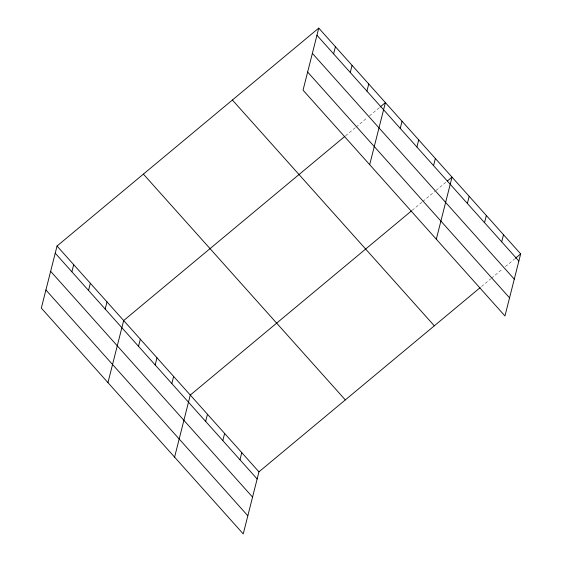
<?xml version="1.0" encoding="UTF-8"?>
<svg xmlns="http://www.w3.org/2000/svg" width="562" height="562" viewBox="0 0 562 562"><rect width="100%" height="100%" fill="white"/><g stroke="black" fill="none" stroke-linecap="round" stroke-linejoin="round"><path stroke-width="0.42" stroke-dasharray="2.81 2.11" d="M345.525 135.807L355.493 127.511M356.16 126.956L367.45 117.549M369.445 115.891L379.413 107.595M412.157 210.321L422.125 202.025M422.793 201.47L434.749 191.509M436.077 190.406L446.045 182.109M481.472 286.543L490.774 278.794M491.441 278.239L502.737 268.84M505.393 266.627L514.694 258.878"/><path stroke-width="0.84" d="M318.759 28.1L303.051 90.166L504.964 315.97L520.672 253.898L318.759 28.1L57.036 246.03L41.328 308.102L243.241 533.9L258.949 471.834L480.145 287.646M71.88 271.804L73.692 264.66M88.543 290.435L90.349 283.29M105.199 309.065L107.005 301.92M107.96 382.617L123.668 320.544L344.864 136.362M138.512 346.318L140.324 339.174M155.175 364.949L156.981 357.804M171.832 383.579L173.637 376.435M174.592 457.131L190.293 395.058L411.496 210.876M205.65 421.395L207.462 414.25M222.812 440.594L224.624 433.442M333.61 53.875L335.416 46.73M239.974 459.786L241.786 452.642M350.267 72.505L352.072 65.354M366.923 91.128L368.735 83.984M369.684 164.68L385.392 102.614L380.074 107.04M400.242 128.389L402.048 121.244M416.899 147.012L418.704 139.868M433.555 165.642L435.36 158.498M436.316 239.194L452.024 177.128L447.373 180.999M467.373 203.465L469.186 196.321M484.542 222.657L486.348 215.513M501.704 241.85L503.51 234.705M515.361 258.323L520.672 253.898M316.947 35.244L518.866 261.042M312.367 53.369L514.279 279.166M307.639 72.041L509.551 297.846M232.387 100.015L434.307 325.82M143.401 174.115L345.314 399.912M57.036 246.03L258.949 471.834M55.224 253.174L257.143 478.979M50.636 271.298L252.556 497.103M45.915 289.978L247.828 515.776"/></g></svg>
